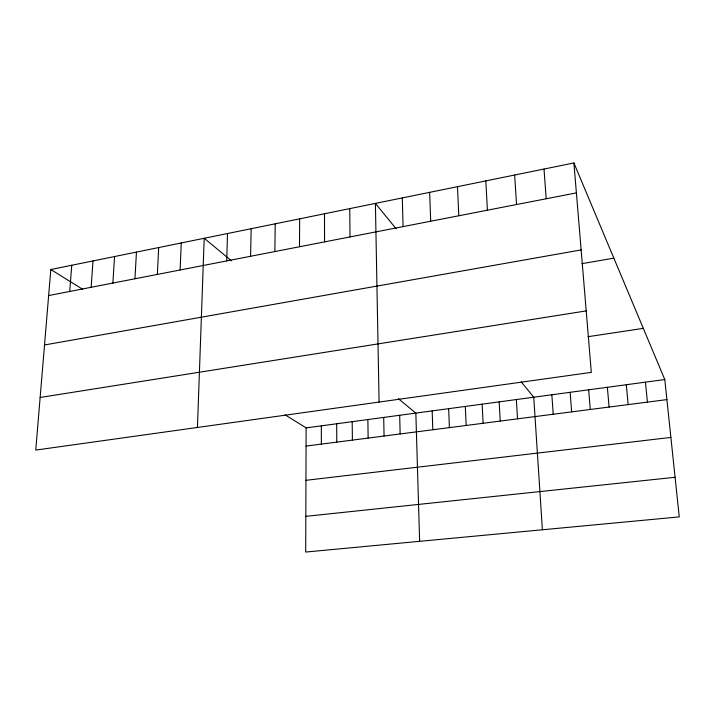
<?xml version="1.0" encoding="UTF-8"?>
<svg xmlns="http://www.w3.org/2000/svg" width="715" height="715" viewBox="0 0 715 715"><rect width="100%" height="100%" fill="white"/><g stroke="black" fill="none" stroke-linecap="round" stroke-linejoin="round"><path stroke-width="1.07" d="M285.187 414.897L306.127 427.883L305.707 552.043L679.25 516.9L664.798 379.549L573.904 162.957L50.819 269.528L35.75 450.084L591.323 372.372L573.904 162.957M299.505 246.755L299.656 218.835M274.846 251.555L275.221 223.813M250.59 256.274L251.171 228.711M226.727 260.921L227.504 233.528M197.438 427.472L204.204 238.274L231.544 260.859M180.109 269.984L181.27 242.948M157.345 274.417L158.694 247.551M134.938 278.779L136.458 252.082M112.872 283.069L114.561 256.542M91.136 287.296L92.995 260.93M69.73 291.461L71.75 265.265M48.647 295.563L576.388 192.889M44.527 344.97L581.134 249.919M581.983 263.647L613.845 258.142M40.138 397.477L586.202 310.9M588.034 336.694L643.312 328.364M306.127 427.883L664.798 379.549M306.065 446.08L666.907 399.605M305.949 480.319L670.885 437.419M305.832 516.346L675.085 477.289M50.819 269.528L82.466 289.155M398.38 398.675L415.844 413.1L419.634 541.318M396.137 228.773L375.402 203.4L379.093 402.062M521.208 381.864L533.748 397.209L542.39 529.77M645.439 382.159L647.415 402.116M626.295 384.742L628.154 404.592M607.366 387.289L609.1 407.05M588.659 389.809L590.268 409.472M570.15 392.303L571.643 411.876M544.008 169.053L546.188 198.761M551.846 394.769L553.222 414.244M514.657 175.032L516.534 204.535M516.364 399.551L517.526 418.838M499.168 401.875L500.223 421.072M485.816 180.904L487.407 210.201M482.151 404.163L483.099 423.271M457.484 186.678L458.798 215.769M465.313 406.433L466.162 425.461M448.654 408.676L449.404 427.615M429.652 192.353L430.689 221.23M432.164 410.902L432.816 429.751M402.295 197.921L403.072 226.61M399.685 415.281L400.15 433.96M383.696 417.435L384.062 436.034M367.868 419.562L368.145 438.081M352.2 421.68L352.388 440.109M349.742 208.628L350.028 236.924M336.685 423.772L336.792 442.12M324.494 213.767L324.556 241.885M321.33 425.836L321.348 444.104"/></g></svg>
